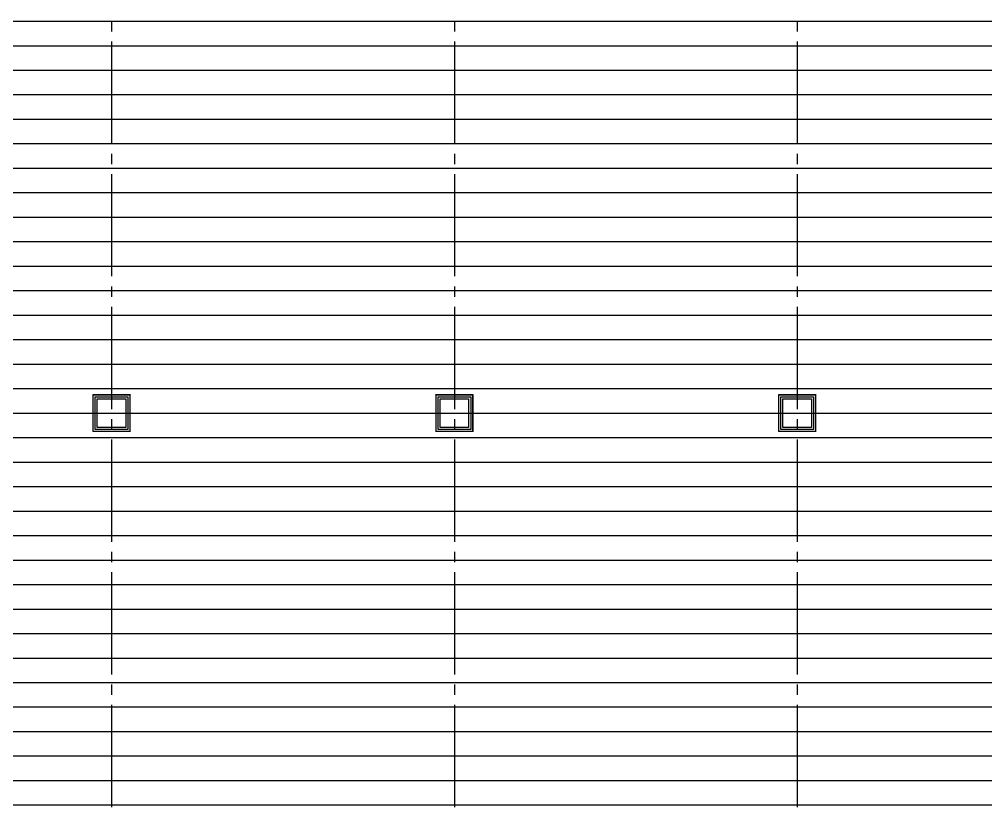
# Model space of a CAD drawing. Extents: x -18489 to 195597, y -1599 to 112111.
# Drawn here: x 19934 to 22302, y 3528 to 5465 of the extents above; entities that cross this region are included whole.
import ezdxf
from ezdxf.enums import TextEntityAlignment as Align

# ---------------------------------------------------------------- set-up
doc = ezdxf.new("R2010")
doc.units = 0
doc.header["$LTSCALE"] = 100
doc.linetypes.add('X-S-FAB-L10$0$COL-CEN-LIN', pattern=[3.25, 2.5, -0.25, 0.25, -0.25])
for name, color, linetype in [('188K-SM-03-F10-ARCH-PA-Y2257103$0$K-AREA', 53, 'Continuous'), ('188K-SM-03-F10-ARCH-PA-Y2257103$0$K-AREA-細區', 53, 'Continuous'), ('188K-SM-03-F10-ARCH-PA-Y2257103$0$K-P1S-4.2-單抗', 53, 'Continuous'), ('X-S-FAB-L10$0$0-DIM-TXT', 8, 'Continuous'), ('X-S-FAB-L10$0$BLOCK', 8, 'Continuous'), ('X-S-FAB-L10$0$CCL', 8, 'X-S-FAB-L10$0$COL-CEN-LIN'), ('X-S-FAB-L10$0$COL-S', 8, 'Continuous'), ('X-S-FAB-L10$0$PEN4', 8, 'Continuous')]:
    doc.layers.add(name, color=color, linetype=linetype)
doc.styles.add('X-S-FAB-L10$0$CHINA', font='simplex.shx', dxfattribs={"width": 0.75, "bigfont": 'chineset.shx'})
doc.styles.add('X-S-FAB-L10$0$Standard', font='', dxfattribs={"width": 0.8})
doc.styles.add('X-S-FAB-L10$0$TG_NOTE_TEXT', font='simplex.shx', dxfattribs={"width": 0.75, "bigfont": 'chineset.shx'})
doc.styles.get('X-S-FAB-L10$0$Standard').set_extended_font_data('Microsoft JhengHei')

# ---------------------------------------------------------------- blocks, each defined once
blk = doc.blocks.new('X-S-FAB-L10$0$FAB2-L05')
at = {"layer": 'X-S-FAB-L10$0$CCL'}
for p, q in [((-6000, 11005), (-6000, 0)), ((-5160, 11005), (-5160, 0)), ((-4320, 11005), (-4320, 0)), ((-26880, 5220), (1210, 5220))]:
    blk.add_line(p, q, dxfattribs=at)
at = {"layer": 'X-S-FAB-L10$0$COL-S'}
for points in [[(-6035, 5255), (-5965, 5255), (-5965, 5185), (-6035, 5185)], [(-5195, 5255), (-5125, 5255), (-5125, 5185), (-5195, 5185)], [(-4355, 5255), (-4285, 5255), (-4285, 5185), (-4355, 5185)]]:
    blk.add_lwpolyline(points, close=True, dxfattribs=at)
blk = doc.blocks.new('X-S-FAB-L10')
at = {"layer": 'X-S-FAB-L10$0$PEN4'}
h = blk.add_hatch(dxfattribs=at)
h.set_pattern_fill('LINE', color=256, scale=480)
h.set_pattern_definition([(0, (0, 0), (0, 60), [])])
h.paths.add_polyline_path([(16745, -35), (15995, -35), (15995, 35), (15925, 35), (15925, -35), (15155, -35), (15155, 35), (15085, 35), (15085, -35), (15155, -35), (15155, -250), (13920, -250), (19914.055, 6000), (21180, 7320), (21180, 5520), (23465, 5520), (23485, 3587.5), (24315, 3587.5), (24315, 1870), (17075, 1870), (17075, 2060), (16745, 2060), (16745, -21.034)])
at = {"layer": 'X-S-FAB-L10$0$COL-S'}
for p, q in [((20125, 4535), (20195, 4535)), ((20125, 4465), (20125, 4535)), ((20195, 4535), (20195, 4465)), ((20965, 4535), (21035, 4535)), ((20965, 4465), (20965, 4535)), ((21035, 4535), (21035, 4465)), ((21805, 4535), (21875, 4535)), ((21805, 4465), (21805, 4535)), ((21875, 4535), (21875, 4465)), ((20195, 4465), (20125, 4465)), ((21035, 4465), (20965, 4465)), ((21875, 4465), (21805, 4465))]:
    blk.add_line(p, q, dxfattribs=at)
at = {"layer": 'X-S-FAB-L10$0$BLOCK'}
blk.add_blockref('X-S-FAB-L10$0$FAB2-L05', (26160, -720), dxfattribs=at)
at = {"style": 'X-S-FAB-L10$0$TG_NOTE_TEXT', "width": 0.5, "flags": 1}
for p in [(7463.301, 9020), (18268.251, 8649), (11197.77, 4800.167), (16485.801, 4800.167), (25420.27, 2635), (13360, 320.001, 0), (7463.301, -33.333)]:
    blk.add_attdef('WH', text='', height=20, dxfattribs=at).set_placement(p, align=Align.BOTTOM_LEFT)
at = {"width": 0.5}
for style, p in [('X-S-FAB-L10$0$TG_NOTE_TEXT', (7585, 9020)), ('X-S-FAB-L10$0$TG_NOTE_TEXT', (18389.95, 8649)), ('X-S-FAB-L10$0$TG_NOTE_TEXT', (11117.5, 4813.5)), ('X-S-FAB-L10$0$TG_NOTE_TEXT', (16607.5, 4813.5)), ('X-S-FAB-L10$0$TG_NOTE_TEXT', (25350, 2635)), ('X-S-FAB-L10$0$Standard', (13129.375, 325.001, 0)), ('X-S-FAB-L10$0$TG_NOTE_TEXT', (7585, -20))]:
    blk.add_attdef('DESC', text='', height=10, dxfattribs=dict(at, style=style)).set_placement(p, align=Align.BOTTOM_LEFT)
for tag, style, p in [('TYPE', 'X-S-FAB-L10$0$TG_NOTE_TEXT', (7619.286, 9020)), ('NO', 'X-S-FAB-L10$0$TG_NOTE_TEXT', (7650.095, 9020)), ('TYPE', 'X-S-FAB-L10$0$TG_NOTE_TEXT', (18424.236, 8649)), ('NO', 'X-S-FAB-L10$0$TG_NOTE_TEXT', (18455.045, 8649)), ('NO', 'X-S-FAB-L10$0$TG_NOTE_TEXT', (11088.595, 4813.5)), ('TYPE', 'X-S-FAB-L10$0$TG_NOTE_TEXT', (11151.786, 4813.5)), ('TYPE', 'X-S-FAB-L10$0$TG_NOTE_TEXT', (16641.786, 4813.5)), ('NO', 'X-S-FAB-L10$0$TG_NOTE_TEXT', (16672.595, 4813.5)), ('NO', 'X-S-FAB-L10$0$TG_NOTE_TEXT', (25313, 2635)), ('TYPE', 'X-S-FAB-L10$0$TG_NOTE_TEXT', (25350, 2635)), ('NO', 'X-S-FAB-L10$0$Standard', (13100, 320.001, 0)), ('TYPE', 'X-S-FAB-L10$0$Standard', (13129.375, 320.001, 0)), ('TYPE', 'X-S-FAB-L10$0$TG_NOTE_TEXT', (7619.286, -20)), ('NO', 'X-S-FAB-L10$0$TG_NOTE_TEXT', (7650.095, -20))]:
    blk.add_attdef(tag, text='', height=10, dxfattribs=dict(at, style=style)).set_placement(p, align=Align.BOTTOM_RIGHT)
at = {"style": 'X-S-FAB-L10$0$TG_NOTE_TEXT', "width": 0.5, "flags": 1}
for rotation, p in [(180, (43, 7480)), (180, (943, 7480)), (90, (24310, 3717.77)), (270, (17080, 1711.699))]:
    blk.add_attdef('WH', text='', height=20, rotation=rotation, dxfattribs=at).set_placement(p, align=Align.BOTTOM_LEFT)
at = {"width": 0.5}
for rotation, style, p in [(180, 'X-S-FAB-L10$0$Standard', (317.625, 7480)), (180, 'X-S-FAB-L10$0$Standard', (1217.625, 7480)), (90, 'X-S-FAB-L10$0$TG_NOTE_TEXT', (24310, 3647.5)), (270, 'X-S-FAB-L10$0$TG_NOTE_TEXT', (17080, 1605))]:
    blk.add_attdef('DESC', text='', height=10, rotation=rotation, dxfattribs=dict(at, style=style)).set_placement(p, align=Align.BOTTOM_LEFT)
for tag, rotation, style, p in [('TYPE', 180, 'X-S-FAB-L10$0$Standard', (317.625, 7480)), ('NO', 180, 'X-S-FAB-L10$0$Standard', (347, 7480)), ('TYPE', 180, 'X-S-FAB-L10$0$Standard', (1217.625, 7480)), ('NO', 180, 'X-S-FAB-L10$0$Standard', (1247, 7480)), ('TYPE', 90, 'X-S-FAB-L10$0$TG_NOTE_TEXT', (24310, 3647.5)), ('NO', 90, 'X-S-FAB-L10$0$TG_NOTE_TEXT', (24310, 3610.5)), ('TYPE', 270, 'X-S-FAB-L10$0$TG_NOTE_TEXT', (17080, 1605)), ('NO', 270, 'X-S-FAB-L10$0$TG_NOTE_TEXT', (17080, 1573))]:
    blk.add_attdef(tag, text='', height=10, rotation=rotation, dxfattribs=dict(at, style=style)).set_placement(p, align=Align.BOTTOM_RIGHT)
at = {"layer": 'X-S-FAB-L10$0$0-DIM-TXT', "style": 'X-S-FAB-L10$0$CHINA', "width": 0.75}
for p in [(667.414, 7855.1, -2689.4), (22627.353, 6728.814), (25644.722, 6728.814), (24778.787, 5569.051), (1118.252, 4980), (417.801, 4594.623), (23874.84, 4355), (22927.43, 4330.122), (23749.869, 3901.367), (417.801, 3765.236), (1118.252, 3730), (417.801, 3115.79), (536.882, 2227.832), (16908.994, 1782.652), (888.445, 880.466), (16977.43, 750), (18878.841, 750), (25641.221, 553.233), (21364.03, 526.894)]:
    blk.add_attdef('HIG', text='', height=80, dxfattribs=at).set_placement(p, align=Align.MIDDLE_LEFT)
blk = doc.blocks.new('188K-SM-03-F10-ARCH-PA-Y2257103')
at = {"layer": '188K-SM-03-F10-ARCH-PA-Y2257103$0$K-AREA', "color": 1, "const_width": 3}
for points in [[(20115, 4545), (20205, 4545), (20205, 4455), (20115, 4455)], [(20955, 4545), (21045, 4545), (21045, 4455), (20955, 4455)], [(21795, 4545), (21885, 4545), (21885, 4455), (21795, 4455)]]:
    blk.add_lwpolyline(points, close=True, dxfattribs=at)
at = {"layer": '188K-SM-03-F10-ARCH-PA-Y2257103$0$K-AREA-細區', "const_width": 1}
for points in [[(20115, 4545), (20205, 4545), (20205, 4455), (20115, 4455)], [(20955, 4545), (21045, 4545), (21045, 4455), (20955, 4455)], [(21795, 4545), (21885, 4545), (21885, 4455), (21795, 4455)]]:
    blk.add_lwpolyline(points, close=True, dxfattribs=at)
at = {"layer": '188K-SM-03-F10-ARCH-PA-Y2257103$0$K-P1S-4.2-單抗'}
for points in [[(20115, 4545), (20205, 4545), (20205, 4455), (20115, 4455)], [(20120, 4540), (20200, 4540), (20200, 4460), (20120, 4460)], [(20955, 4545), (21045, 4545), (21045, 4455), (20955, 4455)], [(20960, 4540), (21040, 4540), (21040, 4460), (20960, 4460)], [(21795, 4545), (21885, 4545), (21885, 4455), (21795, 4455)], [(21800, 4540), (21880, 4540), (21880, 4460), (21800, 4460)]]:
    blk.add_lwpolyline(points, close=True, dxfattribs=at)

msp = doc.modelspace()

# ---------------------------------------------------------------- block references
for name in ['X-S-FAB-L10', '188K-SM-03-F10-ARCH-PA-Y2257103']:
    msp.add_blockref(name, (0, 0))

doc.saveas('drawing.dxf')
